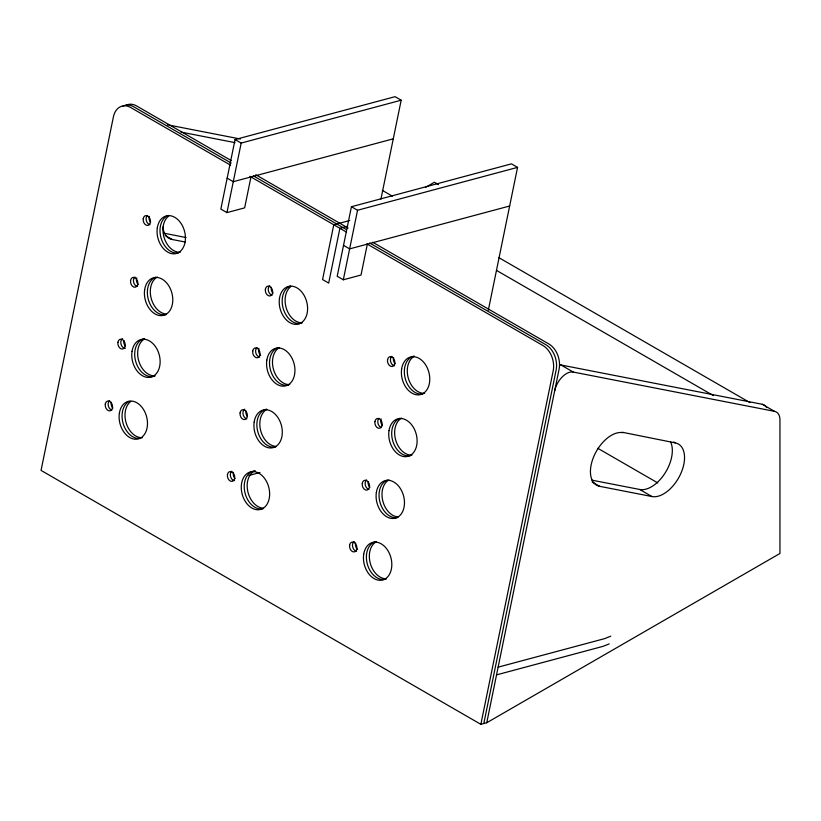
<?xml version="1.0" encoding="UTF-8"?>
<svg xmlns="http://www.w3.org/2000/svg" width="821" height="821" viewBox="0 0 821 821"><rect width="100%" height="100%" fill="white"/><g stroke="black" fill="none" stroke-linecap="round" stroke-linejoin="round"><path stroke-width="1.23" d="M380.934 199.113L401.182 100.203L395.075 96.673L235.063 139.549L220.839 209.078L226.945 212.608L244.648 207.857L250.969 176.956M226.945 212.608L241.179 143.07L401.182 100.203M488.31 310.256L517.548 167.381L511.442 163.861L351.429 206.728L337.205 276.256L343.311 279.787L361.014 275.045L367.336 244.145M343.311 279.787L357.546 210.258L517.548 167.381M230.537 165.165L130.683 107.51A19.437 13.741 75 0 0 113.38 116.962L41.05 470.412L480.849 724.327L553.18 370.876A19.437 13.741 75 0 0 542.989 345.559L366.905 243.888M483.805 723.537L556.125 370.086A19.437 13.741 75 0 0 545.944 344.769L369.707 243.016M480.849 724.327L486.75 722.747L559.08 369.296A19.437 13.741 75 0 0 548.89 343.978L372.662 242.226M425.545 187.383L434.432 182.252L438.496 184.612M486.75 722.747L779.95 553.467L779.95 419.931A17.282 9.975 -60 0 0 774.531 411.342L762.309 404.291L561.041 365.006A17.282 9.975 -60 0 0 559.943 364.883M610.783 636.172L604.574 638.646L498.121 667.165M609.203 643.9L602.983 646.363L496.541 674.883M393.28 138.831L233.267 181.698L227.16 178.178M349.767 220.49L333.778 224.769L322.571 279.55L328.677 283.081L339.894 228.3L347.262 226.319M509.646 206.009L349.633 248.886L343.527 245.356M248.886 475.482L259.949 472.516M167.422 124.771L240.379 139.016M180.897 132.068L234.991 142.628M164.282 233.277L186.039 237.526M165.267 235.514L172.143 239.486L185.197 242.031M561.041 365.006L573.253 372.057L774.531 411.342M622.256 432.246L675.252 442.888A29.618 17.097 -60 0 1 681.009 473.112A29.618 17.097 -60 0 1 651.956 496.541L599.73 486.34L592.095 481.937M591.859 480.141L639.733 489.48L651.956 496.541M382.35 190.39L392.346 196.157M498.963 257.712L749.963 402.629M496.746 270.54L713.316 395.568M235.063 139.549L241.179 143.07M351.429 206.728L357.546 210.258M231.07 160.485L136.584 105.93A19.437 13.741 75 0 0 125.818 105.406M255.762 174.74L348.104 228.053M231.163 163.03L133.628 106.72A19.437 13.741 75 0 0 122.873 106.196M253.33 175.827L346.431 229.582M249.861 176.32L346.503 232.107M673.723 442.006L675.252 442.888M597.811 448.307L657.785 482.933M172.143 239.486A29.618 17.097 -60 0 1 162.938 226.924M554.668 390.868A17.282 9.975 -60 0 1 573.253 372.057M762.309 404.291A17.282 9.975 -60 0 1 766.629 407.668M599.73 486.34A29.618 17.097 -60 0 1 593.963 456.117A29.618 17.097 -60 0 1 623.026 432.688M670.665 442.067A29.618 17.097 -60 0 1 664.743 473.573A29.618 17.097 -60 0 1 639.733 489.48M357.566 549.465A5.049 3.571 75 0 1 355.647 542.938M369.902 487.366A5.049 3.571 75 0 1 368.198 481.527M382.247 425.227A5.049 3.571 75 0 1 381.077 418.936M395.188 363.754A5.049 3.571 75 0 1 393.587 357.525M235.083 478.643A5.049 3.571 75 0 1 233.482 472.403M247.429 416.504A5.049 3.571 75 0 1 246.033 411.003M260.688 355.319A5.049 3.571 75 0 1 258.902 348.402M273.024 293.22A5.049 3.571 75 0 1 271.33 287.381M112.918 408.109A5.049 3.571 75 0 1 111.215 402.269M125.264 345.969A5.049 3.571 75 0 1 123.868 340.469M138.215 284.497A5.049 3.571 75 0 1 136.738 277.867M150.561 222.358A5.049 3.571 75 0 1 149.258 216.457M180.292 252.232A19.437 13.741 75 0 1 164.231 237.967A19.437 13.741 75 0 1 168.716 216.026M302.456 322.766A19.437 13.741 75 0 1 286.396 308.491A19.437 13.741 75 0 1 290.88 286.56M424.621 393.3A19.437 13.741 75 0 1 408.273 378.06A19.437 13.741 75 0 1 414.266 356.304M411.978 455.101A19.437 13.741 75 0 1 395.63 439.871A19.437 13.741 75 0 1 401.623 418.115M289.813 384.567A19.437 13.741 75 0 1 273.465 369.337A19.437 13.741 75 0 1 279.458 347.581M166.242 314.033A19.437 13.741 75 0 1 151.054 297.859A19.437 13.741 75 0 1 157.293 277.046M397.928 516.902A19.437 13.741 75 0 1 382.74 500.738A19.437 13.741 75 0 1 388.969 479.916M275.764 446.378A19.437 13.741 75 0 1 260.575 430.204A19.437 13.741 75 0 1 266.804 409.392M154.995 375.844A19.437 13.741 75 0 1 138.646 360.614A19.437 13.741 75 0 1 144.64 338.857M142.351 437.655A19.437 13.741 75 0 1 126.29 423.379A19.437 13.741 75 0 1 130.765 401.448M263.11 508.178A19.437 13.741 75 0 1 247.921 492.005A19.437 13.741 75 0 1 254.161 471.192M385.285 578.713A19.437 13.741 75 0 1 370.086 562.539A19.437 13.741 75 0 1 376.326 541.727M356.622 551.148A5.049 3.571 75 0 1 352.681 546.94A5.049 3.571 75 0 1 354.303 541.532M368.916 489.295A5.049 3.571 75 0 1 365.335 485.149A5.049 3.571 75 0 1 366.628 479.936M381.211 427.392A5.049 3.571 75 0 1 377.978 423.359A5.049 3.571 75 0 1 378.984 418.382M394.573 365.725A5.049 3.571 75 0 1 390.693 361.784A5.049 3.571 75 0 1 391.925 356.324M234.457 480.613A5.049 3.571 75 0 1 230.578 476.662A5.049 3.571 75 0 1 231.82 471.213M246.752 418.761A5.049 3.571 75 0 1 243.108 414.369A5.049 3.571 75 0 1 244.781 409.197M259.754 357.002A5.049 3.571 75 0 1 255.875 353.051A5.049 3.571 75 0 1 257.106 347.601M272.038 295.15A5.049 3.571 75 0 1 268.457 291.003A5.049 3.571 75 0 1 269.76 285.79M111.933 410.038A5.049 3.571 75 0 1 108.351 405.892A5.049 3.571 75 0 1 109.645 400.679M125.305 348.278A5.049 3.571 75 0 1 121.056 344.317A5.049 3.571 75 0 1 122.616 338.663M137.589 286.467A5.049 3.571 75 0 1 133.71 282.516A5.049 3.571 75 0 1 134.942 277.067M149.874 224.615A5.049 3.571 75 0 1 146.354 220.726A5.049 3.571 75 0 1 147.298 215.513M178.732 252.827A19.437 13.741 75 0 1 160.988 237.772A19.437 13.741 75 0 1 168.284 215.441M300.897 323.361A19.437 13.741 75 0 1 283.153 308.306A19.437 13.741 75 0 1 290.46 285.975M423.061 393.895A19.437 13.741 75 0 1 405.071 377.876A19.437 13.741 75 0 1 413.979 356.109M410.418 455.696A19.437 13.741 75 0 1 392.674 440.641A19.437 13.741 75 0 1 399.971 418.31M288.253 385.162A19.437 13.741 75 0 1 270.509 370.117A19.437 13.741 75 0 1 277.806 347.776M166.088 314.638A19.437 13.741 75 0 1 148.344 299.583A19.437 13.741 75 0 1 155.641 277.241M397.775 517.507A19.437 13.741 75 0 1 380.031 502.452A19.437 13.741 75 0 1 387.327 480.121M275.599 446.973A19.437 13.741 75 0 1 257.609 430.953A19.437 13.741 75 0 1 266.517 409.186M154.8 376.049A19.437 13.741 75 0 1 135.691 361.384A19.437 13.741 75 0 1 144.352 338.652M140.791 438.25A19.437 13.741 75 0 1 123.335 424.159A19.437 13.741 75 0 1 129.041 401.448M262.956 508.774A19.437 13.741 75 0 1 244.75 491.789A19.437 13.741 75 0 1 255.259 470.802M386.475 578.918A19.437 13.741 75 0 1 367.377 564.253A19.437 13.741 75 0 1 376.039 541.532M349.602 545.175A5.049 3.571 75 0 0 354.405 551.886A5.049 3.571 75 0 0 355.657 543.882A5.049 3.571 75 0 0 349.602 545.175M362.256 483.364A5.049 3.571 75 0 0 367.049 490.086A5.049 3.571 75 0 0 368.301 482.071A5.049 3.571 75 0 0 362.256 483.364M374.899 421.563A5.049 3.571 75 0 0 379.692 428.275A5.049 3.571 75 0 0 380.954 420.27A5.049 3.571 75 0 0 374.899 421.563M387.543 359.752A5.049 3.571 75 0 0 392.346 366.474A5.049 3.571 75 0 0 393.598 358.459A5.049 3.571 75 0 0 387.543 359.752M227.438 474.641A5.049 3.571 75 0 0 232.23 481.352A5.049 3.571 75 0 0 233.492 473.348A5.049 3.571 75 0 0 227.438 474.641M240.081 412.83A5.049 3.571 75 0 0 244.884 419.552A5.049 3.571 75 0 0 246.136 411.537A5.049 3.571 75 0 0 240.081 412.83M252.735 351.029A5.049 3.571 75 0 0 257.527 357.74A5.049 3.571 75 0 0 258.789 349.736A5.049 3.571 75 0 0 252.735 351.029M265.378 289.218A5.049 3.571 75 0 0 270.181 295.94A5.049 3.571 75 0 0 271.433 287.925A5.049 3.571 75 0 0 265.378 289.218M105.273 404.106A5.049 3.571 75 0 0 110.065 410.818A5.049 3.571 75 0 0 111.328 402.813A5.049 3.571 75 0 0 105.273 404.106M117.916 342.295A5.049 3.571 75 0 0 122.719 349.017A5.049 3.571 75 0 0 123.971 341.013A5.049 3.571 75 0 0 117.916 342.295M130.57 280.495A5.049 3.571 75 0 0 135.362 287.206A5.049 3.571 75 0 0 136.625 279.202A5.049 3.571 75 0 0 130.57 280.495M143.213 218.684A5.049 3.571 75 0 0 148.016 225.406A5.049 3.571 75 0 0 149.268 217.401A5.049 3.571 75 0 0 143.213 218.684M157.324 227.766A19.437 13.741 75 0 0 175.786 253.617A19.437 13.741 75 0 0 180.62 222.799A19.437 13.741 75 0 0 157.324 227.766M279.489 298.3A19.437 13.741 75 0 0 297.951 324.151A19.437 13.741 75 0 0 302.785 293.323A19.437 13.741 75 0 0 279.489 298.3M401.654 368.834A19.437 13.741 75 0 0 420.116 394.685A19.437 13.741 75 0 0 424.95 363.857A19.437 13.741 75 0 0 401.654 368.834M389 430.635A19.437 13.741 75 0 0 407.473 456.486A19.437 13.741 75 0 0 412.296 425.668A19.437 13.741 75 0 0 389 430.635M266.835 360.101A19.437 13.741 75 0 0 285.298 385.952A19.437 13.741 75 0 0 290.131 355.134A19.437 13.741 75 0 0 266.835 360.101M144.67 289.577A19.437 13.741 75 0 0 163.133 315.428A19.437 13.741 75 0 0 167.966 284.6A19.437 13.741 75 0 0 144.67 289.577M376.357 492.446A19.437 13.741 75 0 0 394.819 518.297A19.437 13.741 75 0 0 399.653 487.469A19.437 13.741 75 0 0 376.357 492.446M254.192 421.912A19.437 13.741 75 0 0 272.654 447.763A19.437 13.741 75 0 0 277.488 416.935A19.437 13.741 75 0 0 254.192 421.912M132.027 351.378A19.437 13.741 75 0 0 150.489 377.229A19.437 13.741 75 0 0 155.323 346.411A19.437 13.741 75 0 0 132.027 351.378M119.373 413.189A19.437 13.741 75 0 0 137.836 439.04A19.437 13.741 75 0 0 142.669 408.211A19.437 13.741 75 0 0 119.373 413.189M241.538 483.713A19.437 13.741 75 0 0 260.011 509.564A19.437 13.741 75 0 0 264.834 478.746A19.437 13.741 75 0 0 241.538 483.713M363.713 554.247A19.437 13.741 75 0 0 382.175 580.098A19.437 13.741 75 0 0 387.009 549.28A19.437 13.741 75 0 0 363.713 554.247"/></g></svg>
